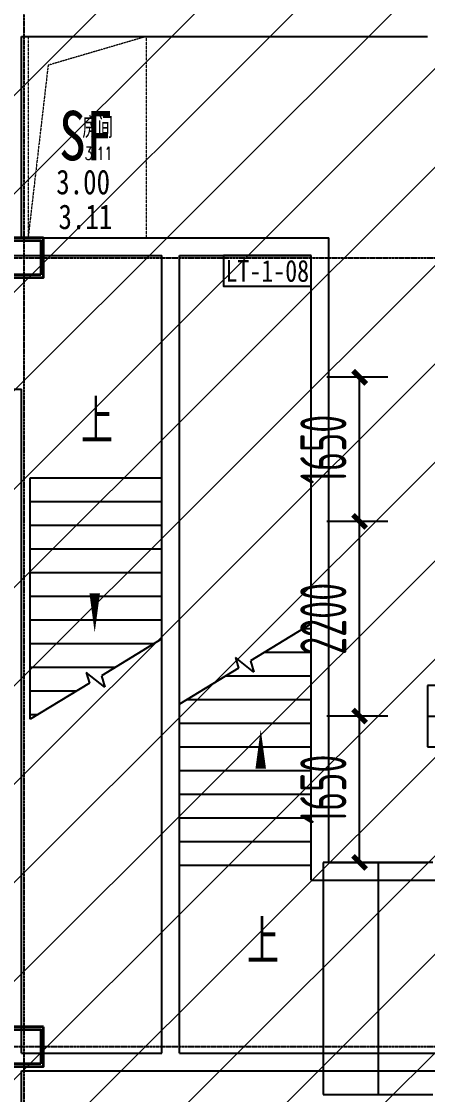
# Model space of a CAD drawing. Extents: x -20827274 to 1300756471, y -549375 to 3431892.
# Drawn here: x -31634 to -27009, y -229807 to -217566 of the extents above; entities that cross this region are included whole.
import ezdxf
from ezdxf.enums import TextEntityAlignment as Align

# ---------------------------------------------------------------- set-up
doc = ezdxf.new("R2010")
doc.units = 0
doc.header["$LTSCALE"] = 10
for name, pattern in [('CENTER2', [1.125, 0.75, -0.125, 0.125, -0.125]), ('暖附图底图$0$DASH', [0.35, 0.25, -0.1]), ('暖附图底图$0$DOTE', [2.42, 2, -0.2, 0.02, -0.2])]:
    doc.linetypes.add(name, pattern=pattern)
for name, color, linetype in [('1-zs', 3, 'Continuous'), ('DUCT-送风中心线', 5, 'CENTER2'), ('DUCT-送风法兰', 2, 'Continuous'), ('DUCT-送风管', 4, 'Continuous'), ('H-TH_DIM', 3, 'Continuous'), ('暖附图底图$0$1-标注暖通', 8, 'Continuous'), ('暖附图底图$0$A-DIM_SYMB', 8, 'Continuous'), ('暖附图底图$0$A-ROOM_NAME', 8, 'Continuous'), ('暖附图底图$0$A-STAIR', 8, 'Continuous'), ('暖附图底图$0$A-WALL', 8, 'Continuous'), ('暖附图底图$0$DOTE', 8, 'Continuous'), ('暖附图底图$0$SPACE', 8, 'Continuous'), ('暖附图底图$0$SRC-03F$0$A-SYMB-NUMB-T', 8, 'Continuous'), ('暖附图底图$0$SRC-03F$0$A-WALL', 8, 'Continuous')]:
    doc.layers.add(name, color=color, linetype=linetype)
for name, color, linetype, lineweight in [('F-非人防区', 105, 'Continuous', 15), ('暖附图底图$0$HOLE', 8, 'Continuous', 15), ('暖附图底图$0$钢柱', 8, 'Continuous', 35)]:
    doc.layers.add(name, color=color, linetype=linetype, lineweight=lineweight)
doc.styles.add('8B2_02_T3', font='tssdeng.shx', dxfattribs={"width": 0.6, "bigfont": 'TSSDCHN.shx'})
doc.styles.add('暖附图底图$0$8B2_01', font='simhei.ttf', dxfattribs={"width": 0.8})
doc.styles.add('暖附图底图$0$_TCH_DIM', font='SIMPLEX', dxfattribs={"bigfont": 'GBCBIG'})
doc.styles.add('暖附图底图$0$_TCH_SPACE', font='SIMPLEX', dxfattribs={"height": 5, "bigfont": 'GBCBIG'})
doc.styles.add('暖附图底图$0$SRC-03F$0$ECADI-TXT', font='simplex.shx', dxfattribs={"bigfont": 'hztxt.shx'})
doc.dimstyles.new('_TCH_ARCH&&150', dxfattribs={"dimtxt": 525, "dimasz": 150, "dimexe": 375, "dimexo": 450, "dimgap": 150, "dimtad": 1, "dimdec": 0, "dimrnd": 50, "dimzin": 0, "dimdsep": 46, "dimtxsty": '8B2_02_T3', "dimblk": 'ARCHTICK', "dimcen": 0.09, "dimclrt": 7, "dimazin": 2, "dimtfac": 1, "dimtdec": 0, "dimtix": 1, "dimtmove": 2, "dimatfit": 3, "dimfxl": 0, "dimtolj": 1, "dimtzin": 0, "dimarcsym": 0})

# ---------------------------------------------------------------- blocks, each defined once
blk = doc.blocks.new('暖附图底图$0$A$C00330F2E')
at = {"layer": '暖附图底图$0$钢柱', "color": 4, "lineweight": 35}
for points in [[(40675, -45100), (40225, -45100), (40225, -45550), (40675, -45550)], [(40645, -45520), (40255, -45520), (40255, -45130), (40645, -45130)], [(40675, -54100), (40225, -54100), (40225, -54550), (40675, -54550)], [(40645, -54520), (40255, -54520), (40255, -54130), (40645, -54130)]]:
    blk.add_lwpolyline(points, close=True, dxfattribs=at)
blk = doc.blocks.new('暖附图底图$0$SRC-03F$0$ECADI-TAG-CODE')
at = {"layer": '暖附图底图$0$SRC-03F$0$A-SYMB-NUMB-T', "color": 1}
blk.add_lwpolyline([(3.41, 8.1), (13.41, 8.1), (13.41, 4.6), (3.41, 4.6)], close=True, dxfattribs=at)
at = {"layer": '暖附图底图$0$SRC-03F$0$A-SYMB-NUMB-T', "style": '暖附图底图$0$SRC-03F$0$ECADI-TXT', "width": 0.7}
blk.add_attdef('CODE', text='', height=2.5, dxfattribs=at).set_placement((8.41, 6.35), align=Align.MIDDLE_CENTER)
blk = doc.blocks.new('暖附图底图$0$AFSFCS')
at = {"layer": '暖附图底图$0$A-DIM_SYMB'}
for points in [[(-30799.7, -222460.9, 0, 0, 0), (-30799.7, -224537.7, 0, 120, 0), (-30799.7, -224087.7, 0, 0, 0)], [(-28908.6, -227717.3, 0, 0, 0), (-28908.6, -225640.4, 0, 120, 0), (-28908.6, -226090.4, 0, 0, 0)]]:
    blk.add_lwpolyline(points, format="xyseb", dxfattribs=at)
at = {"layer": '暖附图底图$0$A-STAIR'}
for p, q in [((-31533.6, -225524.4), (-31533.6, -222770.4)), ((-31533.6, -222770.4), (-30033.6, -222770.4)), ((-30033.6, -224606.4), (-30033.6, -222770.4)), ((-31533.6, -223040.4), (-30033.6, -223040.4)), ((-31533.6, -223310.4), (-30033.6, -223310.4)), ((-31533.6, -223580.4), (-30033.6, -223580.4)), ((-31533.6, -223850.4), (-30033.6, -223850.4)), ((-31533.6, -224120.4), (-30033.6, -224120.4)), ((-31533.6, -224390.4), (-30033.6, -224390.4)), ((-28333.6, -224436.4), (-29024, -224858.9)), ((-28421.8, -224490.4), (-28333.6, -224490.4)), ((-28333.6, -227190.4), (-28333.6, -224436.4)), ((-30033.6, -224606.4), (-30724, -225028.9)), ((-31533.6, -224660.4), (-30121.8, -224660.4)), ((-28985.7, -224988.4), (-29196.1, -224820.8)), ((-29196.1, -224820.8), (-29160.2, -224942.3)), ((-29024, -224858.9), (-28985.7, -224988.4)), ((-28863, -224760.4), (-28333.6, -224760.4)), ((-31533.6, -224930.4), (-30563, -224930.4)), ((-29160.2, -224942.3), (-29833.6, -225354.4)), ((-30860.2, -225112.3), (-31533.6, -225524.4)), ((-30685.7, -225158.4), (-30896.1, -224990.8)), ((-30896.1, -224990.8), (-30860.2, -225112.3)), ((-30724, -225028.9), (-30685.7, -225158.4)), ((-29304.2, -225030.4), (-28333.6, -225030.4)), ((-31533.6, -225200.4), (-31004.2, -225200.4)), ((-29833.6, -227190.4), (-29833.6, -225354.4)), ((-29745.4, -225300.4), (-28333.6, -225300.4)), ((-31533.6, -225470.4), (-31445.4, -225470.4)), ((-29833.6, -225570.4), (-28333.6, -225570.4)), ((-29833.6, -225840.4), (-28333.6, -225840.4)), ((-29833.6, -226110.4), (-28333.6, -226110.4)), ((-29833.6, -226380.4), (-28333.6, -226380.4)), ((-29833.6, -226650.4), (-28333.6, -226650.4)), ((-29833.6, -226920.4), (-28333.6, -226920.4)), ((-29833.6, -227190.4), (-28333.6, -227190.4))]:
    blk.add_line(p, q, dxfattribs=at)
at = {"layer": '暖附图底图$0$A-WALL'}
for p, q in [((-31633.6, -220035.4), (-31633.6, -217735.4)), ((-31633.6, -217735.4), (-27008.6, -217735.4)), ((-31633.6, -220035.4), (-29933.6, -220035.4)), ((-29933.6, -220035.4), (-28133.6, -220035.4)), ((-28133.6, -227160.4), (-28133.6, -220035.4)), ((-31833.6, -220235.4), (-30033.6, -220235.4)), ((-30033.6, -229335.4), (-30033.6, -220235.4)), ((-29833.6, -229335.4), (-29833.6, -220235.4)), ((-29833.6, -220235.4), (-28333.6, -220235.4)), ((-28333.6, -227360.4), (-28333.6, -220235.4)), ((-33233.6, -221760.4), (-31633.6, -221760.4)), ((-31633.6, -229335.4), (-31633.6, -221760.4)), ((-28133.6, -227160.4), (-27008.6, -227160.4)), ((-28333.6, -227360.4), (-26908.6, -227360.4)), ((-31633.6, -229335.4), (-30033.6, -229335.4)), ((-29833.6, -229335.4), (-22533.6, -229335.4)), ((-31633.6, -229535.4), (-29933.6, -229535.4)), ((-31633.6, -232735.4), (-31633.6, -229535.4)), ((-29933.6, -229535.4), (-22533.6, -229535.4))]:
    blk.add_line(p, q, dxfattribs=at)
at = {"layer": '暖附图底图$0$DOTE', "color": 16, "linetype": '暖附图底图$0$DOTE', "ltscale": 1.5}
for p, q in [((-31608.6, -155629.3), (-31608.6, -385768.2)), ((-113117.3, -220260.4), (10791.4, -220260.4)), ((-113117.3, -229260.4), (10791.4, -229260.4))]:
    blk.add_line(p, q, dxfattribs=at)
at = {"layer": '暖附图底图$0$HOLE', "linetype": '暖附图底图$0$DASH'}
blk.add_lwpolyline([(-30208.6, -220035.4), (-30208.6, -217735.4), (-31558.6, -217735.4), (-31558.6, -220035.4)], close=True, dxfattribs=at)
blk.add_lwpolyline([(-30208.6, -217735.4), (-31330.1, -218064.9), (-31558.6, -220035.4)], dxfattribs=at)
blk.add_blockref('暖附图底图$0$A$C00330F2E', (-72058.6, -174935.4))
at = {"layer": '暖附图底图$0$SRC-03F$0$A-WALL'}
ref = blk.add_blockref('暖附图底图$0$SRC-03F$0$ECADI-TAG-CODE', (-27992.8, -221045.4), dxfattribs=dict(at, xscale=-100, yscale=100, zscale=100))
ref.add_attrib('CODE', 'LT-1-08', dxfattribs={"layer": '暖附图底图$0$SRC-03F$0$A-SYMB-NUMB-T', "height": 250, "style": '暖附图底图$0$8B2_01', "width": 0.8}).set_placement((-28833.6, -220410.4), align=Align.MIDDLE_CENTER)
at = {"layer": '暖附图底图$0$A-DIM_SYMB', "color": 7, "style": '暖附图底图$0$_TCH_DIM'}
for p in [(-30956.1, -222383.6), (-29065, -228319.6)]:
    blk.add_text('上', height=506.4, dxfattribs=at).set_placement(p)
at = {"layer": '暖附图底图$0$A-ROOM_NAME', "color": 1, "style": '暖附图底图$0$8B2_01', "width": 0.8}
for s, height, p in [('SF', 563.29, (-31206.7, -219149.1)), ('3.00', 281.65, (-31238, -219537.6))]:
    blk.add_text(s, height=height, dxfattribs=at).set_placement(p)
at = {"layer": '暖附图底图$0$A-ROOM_NAME', "color": 3, "style": '暖附图底图$0$8B2_01', "width": 0.8}
blk.add_text('3.11', height=281.65, dxfattribs=at).set_placement((-31212.6, -219934.1))
at = {"layer": '暖附图底图$0$SPACE', "style": '暖附图底图$0$_TCH_SPACE'}
blk.add_text('房间', height=241.13, dxfattribs=at).set_placement((-30939.5, -218895.4))
at = {"layer": '暖附图底图$0$SPACE', "style": '暖附图底图$0$_TCH_SPACE', "width": 0.705882}
blk.add_text('3.11', height=148.75, dxfattribs=at).set_placement((-30914.1, -219144.8))
blk = doc.blocks.new('暖附图底图')
at = {"layer": '暖附图底图$0$1-标注暖通', "linetype": '暖附图底图$0$DASH'}
blk.add_blockref('暖附图底图$0$AFSFCS', (500000, 0), dxfattribs=at)
blk = doc.blocks.new('_ArchTick')
at = {"color": 0, "linetype": 'ByBlock', "const_width": 0.4}
blk.add_lwpolyline([(-0.5, -0.5), (0.5, 0.5)], dxfattribs=at)
blk = doc.blocks.new('*D1133')
at = {"layer": 'Defpoints', "color": 0, "transparency": 16777216}
for p in [(-27782, -221625), (-27009, -221625), (-27009, -223270)]:
    blk.add_point(p, dxfattribs=at)
at = {"layer": 'H-TH_DIM', "color": 0, "lineweight": -2, "transparency": 16777216}
for p, q in [((-27459, -221625), (-28157, -221625)), ((-27782, -223270), (-27782, -221625)), ((-27459, -223270), (-28157, -223270))]:
    blk.add_line(p, q, dxfattribs=at)
at = {"layer": 'H-TH_DIM', "color": 0, "lineweight": -2, "transparency": 16777216, "xscale": 150, "yscale": 150, "zscale": 150}
for p, rotation in [((-27782, -221625), 90), ((-27782, -223270), 270)]:
    blk.add_blockref('_ArchTick', p, dxfattribs=dict(at, rotation=rotation))
at = {"layer": 'H-TH_DIM', "color": 7, "transparency": 16777216, "insert": (-28195, -222448), "char_height": 525, "attachment_point": 5, "rotation": 90, "style": '8B2_02_T3'}
blk.add_mtext('\\A1;1650', dxfattribs=at)
blk = doc.blocks.new('*D1134')
at = {"layer": 'Defpoints', "color": 0, "transparency": 16777216}
for p in [(-27782, -223270), (-27009, -223270), (-27009, -225489)]:
    blk.add_point(p, dxfattribs=at)
at = {"layer": 'H-TH_DIM', "color": 0, "lineweight": -2, "transparency": 16777216}
for p, q in [((-27459, -223270), (-28157, -223270)), ((-27782, -225489), (-27782, -223270)), ((-27459, -225489), (-28157, -225489))]:
    blk.add_line(p, q, dxfattribs=at)
at = {"layer": 'H-TH_DIM', "color": 0, "lineweight": -2, "transparency": 16777216, "xscale": 150, "yscale": 150, "zscale": 150}
for p, rotation in [((-27782, -223270), 90), ((-27782, -225489), 270)]:
    blk.add_blockref('_ArchTick', p, dxfattribs=dict(at, rotation=rotation))
at = {"layer": 'H-TH_DIM', "color": 7, "transparency": 16777216, "insert": (-28195, -224380), "char_height": 525, "attachment_point": 5, "rotation": 90, "style": '8B2_02_T3'}
blk.add_mtext('\\A1;2200', dxfattribs=at)
blk = doc.blocks.new('*D1135')
at = {"layer": 'Defpoints', "color": 0, "transparency": 16777216}
for p in [(-27782, -225489), (-27009, -225489), (-27009, -227160)]:
    blk.add_point(p, dxfattribs=at)
at = {"layer": 'H-TH_DIM', "color": 0, "lineweight": -2, "transparency": 16777216}
for p, q in [((-27459, -225489), (-28157, -225489)), ((-27782, -227160), (-27782, -225489)), ((-27459, -227160), (-28157, -227160))]:
    blk.add_line(p, q, dxfattribs=at)
at = {"layer": 'H-TH_DIM', "color": 0, "lineweight": -2, "transparency": 16777216, "xscale": 150, "yscale": 150, "zscale": 150}
for p, rotation in [((-27782, -225489), 90), ((-27782, -227160), 270)]:
    blk.add_blockref('_ArchTick', p, dxfattribs=dict(at, rotation=rotation))
at = {"layer": 'H-TH_DIM', "color": 7, "transparency": 16777216, "insert": (-28195, -226325), "char_height": 525, "attachment_point": 5, "rotation": 90, "style": '8B2_02_T3'}
blk.add_mtext('\\A1;1650', dxfattribs=at)

msp = doc.modelspace()

# ---------------------------------------------------------------- hatches: boundary and pattern name
at = {"layer": 'F-非人防区'}
h = msp.add_hatch(dxfattribs=at)
h.set_pattern_fill('ANSI31', color=8, scale=500)
h.set_pattern_definition([(45, (-67108.6, 126739.6), (-561.266, 561.266), [])])
edge = h.paths.add_edge_path()
edge.add_line((26041.4, -160910.4), (26041.4, -174910.4))
edge.add_line((26041.4, -174910.4), (44466.4, -174910.4))
edge.add_line((44466.4, -174910.4), (44466.4, -230535.4))
edge.add_line((44466.4, -230535.4), (29591.4, -230535.4))
edge.add_line((29591.4, -230535.4), (29591.4, -228585.4))
edge.add_line((29591.4, -228585.4), (32466.4, -228585.4))
edge.add_line((32466.4, -228585.4), (32466.4, -223185.4))
edge.add_line((32466.4, -223185.4), (6116.4, -223185.4))
edge.add_line((6116.4, -223185.4), (6116.4, -236210.4))
edge.add_line((6116.4, -236210.4), (5916.4, -236210.4))
edge.add_line((5916.4, -236210.4), (5921.1, -289912.2))
edge.add_line((5921.1, -289912.2), (35191.4, -289912.2))
edge.add_line((35191.4, -289912.2), (35191.4, -296310.4))
edge.add_line((35191.4, -296310.4), (35041.4, -296310.4))
edge.add_line((35041.4, -296310.4), (35041.4, -296910.4))
edge.add_line((35041.4, -296910.4), (35641.4, -296910.4))
edge.add_line((35641.4, -296910.4), (44736.4, -305099.6))
edge.add_line((44736.4, -305099.6), (22456.5, -329844))
edge.add_line((22456.5, -329844), (22456.5, -340006.4))
edge.add_line((22456.5, -340006.4), (-13248.1, -379660.4))
edge.add_line((-13248.1, -379660.4), (-90108.6, -379660.4))
edge.add_line((-90108.6, -379660.4), (-90108.6, -373660.4))
edge.add_line((-90108.6, -373660.4), (-91358.6, -373660.4))
edge.add_arc((-91358.6, -361660.4), 12000, 180, 270, ccw=False)
edge.add_line((-103358.6, -361660.4), (-103358.6, -333450.4))
edge.add_line((-103358.6, -333450.4), (-95358.6, -333436.6))
edge.add_line((-95358.6, -333436.6), (-95358.6, -160610.4))
edge.add_line((-95358.6, -160610.4), (-86333.4, -160610.4))
edge.add_line((-86333.4, -160610.4), (-86333.6, -149790))
edge.add_line((-86333.6, -149790), (-73433.4, -149790))
edge.add_line((-73433.4, -149790), (-73433.4, -160610.4))
edge.add_line((-73433.4, -160610.4), (26041.4, -160910.4))

# ---------------------------------------------------------------- linework, layer by layer
at = {"layer": 'DUCT-送风中心线'}
for p, q in [((-27008.6, -225489.2), (-26765, -225489.2)), ((-27571.1, -227160.4), (-27571.1, -229806.5))]:
    msp.add_line(p, q, dxfattribs=at)
at = {"layer": 'DUCT-送风法兰', "color": 18, "true_color": 0x000000}
msp.add_point((-27571.1, -229806.5, 3000), dxfattribs=at)
at = {"layer": 'DUCT-送风管'}
for p, q in [((-26765, -225139.2), (-27008.6, -225139.2)), ((-27008.6, -225139.2), (-27008.6, -225839.2)), ((-27008.6, -225839.2), (-26765, -225839.2)), ((-28196.1, -227160.4), (-28196.1, -229806.5)), ((-26946.1, -227160.4), (-28196.1, -227160.4)), ((-28196.1, -229806.5), (-26946.1, -229806.5))]:
    msp.add_line(p, q, dxfattribs=at)

# ---------------------------------------------------------------- block references
at = {"layer": '1-zs'}
msp.add_blockref('暖附图底图', (-500000, 0), dxfattribs=at)

# ---------------------------------------------------------------- dimensions: what is measured, and where the dimension line sits
at = {"layer": 'H-TH_DIM', "color": 1}
for p1, p2, picture, middle in [((-27008.6, -223270.4), (-27008.6, -221624.8), '*D1133', (-28194.8, -222447.6)), ((-27008.6, -225489.2), (-27008.6, -223270.4), '*D1134', (-28194.8, -224379.8)), ((-27008.6, -227160.4), (-27008.6, -225489.2), '*D1135', (-28194.8, -226324.8))]:
    dim = msp.add_aligned_dim(p1=p1, p2=p2, distance=773.7, dimstyle='_TCH_ARCH&&150', dxfattribs=at)
    dim.commit()
    dim.dimension.update_dxf_attribs({"geometry": picture, "text_midpoint": middle})

doc.saveas('drawing.dxf')
